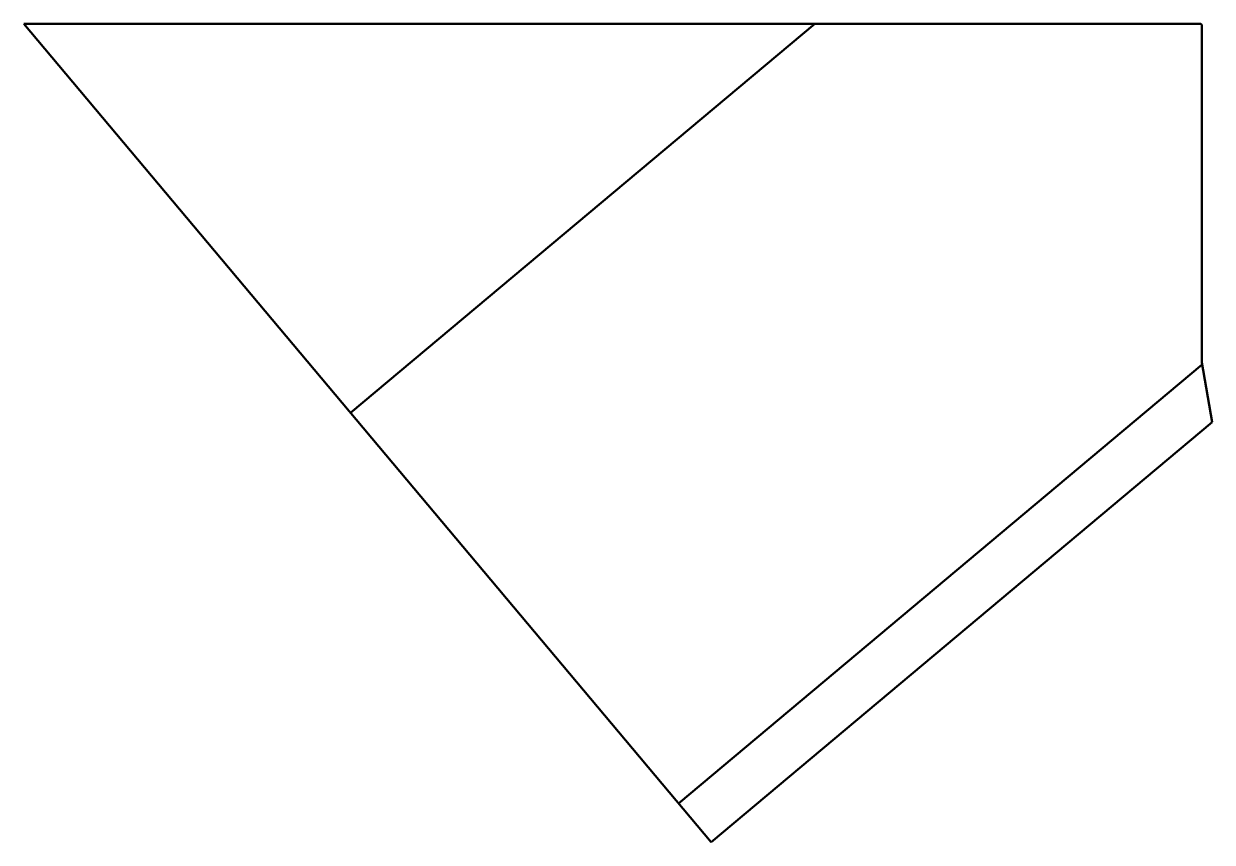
# Model space of a CAD drawing. Header units: millimetres. Extents: x 0 to 1490, y 0 to 1027.
import ezdxf

# ---------------------------------------------------------------- set-up
doc = ezdxf.new("R2010")
doc.units = ezdxf.units.MM
for name, color, linetype, lineweight in [('######41.2-UP-5.00000000000104', 7, 'Continuous', 50), ('######6.6-UP-11050.000000006357', 7, 'Continuous', 50), ('IV_OUTER_PROFILE', 7, 'Continuous', 50)]:
    doc.layers.add(name, color=color, linetype=linetype, lineweight=lineweight)

msp = doc.modelspace()

# ---------------------------------------------------------------- linework, layer by layer
at = {"layer": '######41.2-UP-5.00000000000104'}
msp.add_line((1476.9, 599.2), (820.7, 48.6), dxfattribs=at)
at = {"layer": '######6.6-UP-11050.000000006357'}
msp.add_line((991.4, 1026.6), (409.6, 538.5), dxfattribs=at)
at = {"layer": 'IV_OUTER_PROFILE'}
for p, q in [((1475.1, 1026.6), (0, 1026.6)), ((861.4, 0), (0, 1026.6)), ((1476.4, 1025.1), (1475.1, 1026.6)), ((1476.4, 601.7), (1476.4, 1025.1)), ((1489.6, 527.1), (1476.4, 601.7)), ((1489.6, 527.1), (861.4, 0))]:
    msp.add_line(p, q, dxfattribs=at)

doc.saveas('drawing.dxf')
